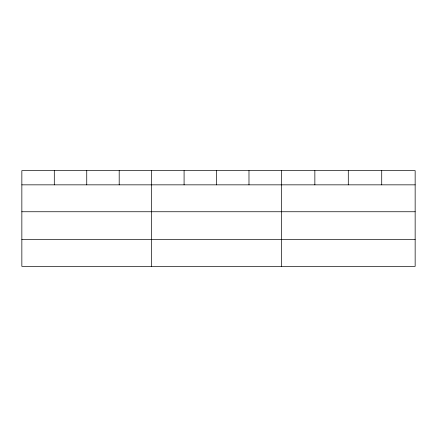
<?xml version="1.0" encoding="UTF-8"?>
<svg xmlns="http://www.w3.org/2000/svg" width="437" height="437" viewBox="0 0 437 437"><rect width="100%" height="100%" fill="white"/><g stroke="black" fill="none" stroke-linecap="round" stroke-linejoin="round"><path stroke-width="0.66" d="M415.15 211.748L415.15 170.627L21.85 170.627L21.85 266.373L415.15 266.373L415.15 211.748L21.85 211.748M21.85 184.84L415.15 184.84M21.85 239.471L415.15 239.471M381.719 170.627L381.719 184.84M348.289 170.627L348.289 184.84M314.858 170.627L314.858 184.84M281.428 170.627L281.428 266.373M248.981 170.627L248.981 184.84M216.534 170.627L216.534 184.84M184.086 170.627L184.086 184.84M151.639 170.627L151.639 266.373M119.192 170.627L119.192 184.84M86.745 170.627L86.745 184.84M54.297 170.627L54.297 184.84"/></g></svg>
